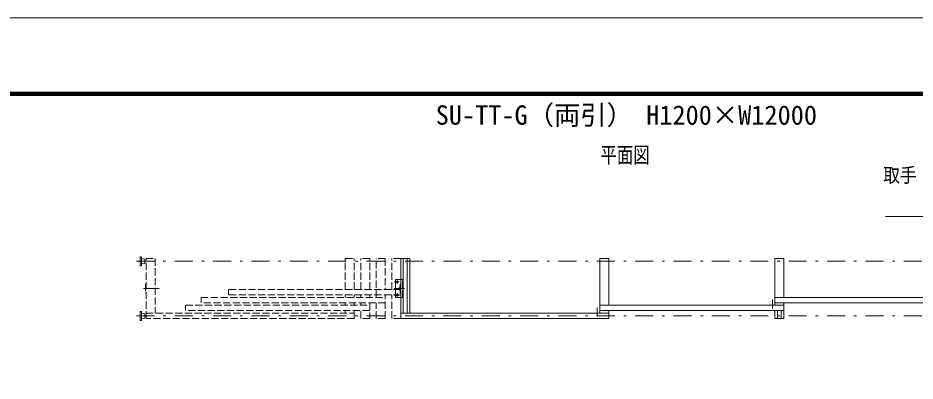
# Model space of a CAD drawing. Units: millimetres, scale not verified. Extents: x -11880 to 11880, y -8400 to 8400.
# Drawn here: x -7991 to -486, y 5365 to 8400 of the extents above; entities that cross this region are included whole.
import ezdxf
from ezdxf.enums import TextEntityAlignment as Align

# ---------------------------------------------------------------- set-up
doc = ezdxf.new("R2010")
doc.units = ezdxf.units.MM
doc.header["$LTSCALE"] = 30
doc.linetypes.add('USER1', pattern=[10.7, 5, -2.5, 0.7, -2.5])
doc.linetypes.add('USER2', pattern=[2.7, 2, -0.7])
for name, color, linetype, lineweight in [('0-0_D-TTL', 7, 'Continuous', 18), ('0-1_軸線', 6, 'USER1', 18), ('0-2_01', 4, 'Continuous', 18), ('0-3_外形線', 7, 'Continuous', 18), ('0-4_隠れ線', 4, 'USER2', 18), ('0-9_寸法線', 3, 'Continuous', 18)]:
    doc.layers.add(name, color=color, linetype=linetype, lineweight=lineweight)
doc.layers.add('0-8_文字', color=254, linetype='Continuous')
doc.layers.add('0-C_文字3', color=254, linetype='Continuous')
doc.styles.add('ＭＳ ゴシック', font='')
doc.styles.get('ＭＳ ゴシック').set_extended_font_data('MS Gothic')

# ---------------------------------------------------------------- blocks, each defined once
blk = doc.blocks.new('S159')
at = {"layer": '0-9_寸法線'}
for points in [[(15627976.5, -15250931.3), (15676914.9, -15250931.3), (15684859.8, -15265924.3), (15686264.6, -15268575.1)], [(15684418, -15266158.4), (15686264.6, -15268575.1), (15685301.7, -15265690.2)]]:
    blk.add_lwpolyline(points, dxfattribs=at)
at = {"layer": '0-9_寸法線', "color": 254, "style": 'ＭＳ ゴシック'}
for s, width, p in [('取手（内側）φ25×300L', 0.85, (15627400.5, -15243440.7)), ('SUS304 ＃400', 1.1, (15641915.7, -15249740.7))]:
    blk.add_text(s, height=3637, dxfattribs=dict(at, width=width)).set_placement(p, align=Align.BOTTOM_LEFT)

msp = doc.modelspace()

# ---------------------------------------------------------------- linework, layer by layer
at = {"layer": '0-0_D-TTL'}
for points in [[(-11879.83, -8399.88), (11880.17, -8399.88), (11880.17, 8400.12), (-11879.83, 8400.12)], [(-11116.11, 7779.54), (11116.46, 7779.54), (11116.46, -7777.6), (-11116.11, -7777.6)], [(-11109.04, 7772.47), (11109.39, 7772.47), (11109.39, -7770.53), (-11109.04, -7770.53)], [(-11101.97, 7765.4), (11102.32, 7765.4), (11102.32, -7763.46), (-11101.97, -7763.46)], [(-11094.9, 7758.33), (11095.24, 7758.33), (11095.24, -7756.38), (-11094.9, -7756.38)], [(-11087.83, 7751.26), (11088.17, 7751.26), (11088.17, -7749.31), (-11087.83, -7749.31)]]:
    msp.add_lwpolyline(points, close=True, dxfattribs=at)
at = {"layer": '0-1_軸線'}
for p, q in [((-6999.85, 6366.67), (1246.41, 6366.67)), ((-4844.79, 6193.17), (-4800.83, 6193.17)), ((-4817.59, 6177.97), (-4817.59, 6213.17)), ((-4797.59, 6122.29), (-4797.59, 6154.53)), ((-6810.02, 6138.17), (-6942.12, 6138.17)), ((-4844.79, 6138.17), (-4758.09, 6138.17)), ((-4844.79, 6083.17), (-4800.83, 6083.17)), ((-4817.59, 6063.17), (-4817.59, 6098.85)), ((-1679.59, 5969.95), (-1679.59, 6045.57)), ((-3144.59, 5904.95), (-3144.59, 5980.57)), ((-6999.85, 5909.67), (1246.41, 5909.67))]:
    msp.add_line(p, q, dxfattribs=at)
at = {"layer": '0-2_01', "color": 7}
for p, q in [((-6956.59, 6404.17), (-6968.59, 6404.17)), ((-6956.59, 6391.67), (-6956.59, 6404.17)), ((-6956.59, 6391.67), (-6956.59, 6341.67)), ((-6929.59, 6384.67), (-6956.59, 6389.67)), ((-6929.59, 6348.67), (-6929.59, 6384.67)), ((-6956.59, 6343.67), (-6929.59, 6348.67)), ((-6956.59, 5932.67), (-6929.59, 5927.67)), ((-1658.59, 5888.17), (-1658.59, 5953.17))]:
    msp.add_line(p, q, dxfattribs=at)
for points in [[(-6968.59, 6404.17), (-6968.59, 6329.17), (-6956.59, 6329.17), (-6956.59, 6341.67)], [(-6929.59, 5927.67), (-6929.59, 5891.67), (-6956.59, 5886.67)]]:
    msp.add_lwpolyline(points, dxfattribs=at)
msp.add_lwpolyline([(-6956.59, 5884.67), (-6956.59, 5934.67), (-6956.59, 5947.17), (-6968.59, 5947.17), (-6968.59, 5872.17), (-6956.59, 5872.17)], close=True, dxfattribs=at)
at = {"layer": '0-3_外形線'}
for p, q in [((-4788.59, 5888.17), (-4788.59, 6388.17)), ((-4788.59, 6388.17), (-4713.59, 6388.17)), ((-4767.09, 6388.17), (-4767.09, 5933.17)), ((-4735.09, 6388.17), (-4735.09, 5933.17)), ((-4713.59, 6388.17), (-4713.59, 5933.17)), ((-3123.59, 5933.17), (-3123.59, 6388.17)), ((-3048.59, 6388.17), (-3123.59, 6388.17)), ((-3048.59, 5998.17), (-3048.59, 6388.17)), ((-1583.59, 6388.17), (-1658.59, 6388.17)), ((-1658.59, 6388.17), (-1658.59, 5998.17)), ((-1583.59, 6063.17), (-1583.59, 6388.17)), ((-4832.59, 6213.17), (-4788.59, 6213.17)), ((-4832.59, 6063.17), (-4832.59, 6213.17)), ((-4832.59, 6063.17), (-4788.59, 6063.17)), ((-118.59, 6063.17), (-1658.59, 6063.17)), ((-118.59, 6018.17), (-1658.59, 6018.17)), ((-1583.59, 5888.17), (-1583.59, 6018.17)), ((-4788.59, 5933.17), (-3048.59, 5933.17)), ((-1583.59, 5998.17), (-3123.59, 5998.17)), ((-1583.59, 5953.17), (-3123.59, 5953.17)), ((-3048.59, 5953.17), (-3048.59, 5888.17)), ((-1637.09, 5953.17), (-1637.09, 5888.17)), ((-1605.09, 5953.17), (-1605.09, 5888.17)), ((-3048.59, 5888.17), (-4788.59, 5888.17)), ((-1583.59, 5888.17), (-1658.59, 5888.17))]:
    msp.add_line(p, q, dxfattribs=at)
msp.add_lwpolyline([(-4788.59, 6175.67), (-4794.59, 6175.67), (-4794.59, 6100.67), (-4788.59, 6100.67)], dxfattribs=at)
for centre in [(-4817.59, 6193.17), (-4817.59, 6083.17), (-4797.59, 6138.17)]:
    msp.add_circle(centre, 6.5, dxfattribs=at)
at = {"layer": '0-4_隠れ線'}
for p, q in [((-6918.59, 5888.17), (-6918.59, 6388.17)), ((-6918.59, 6388.17), (-6843.59, 6388.17)), ((-6843.59, 6388.17), (-6843.59, 5933.17)), ((-5253.59, 6130.17), (-5253.59, 6388.17)), ((-5253.59, 6388.17), (-5178.59, 6388.17)), ((-5178.59, 6130.17), (-5178.59, 6388.17)), ((-5123.59, 6130.17), (-5123.59, 6388.17)), ((-5048.59, 6388.17), (-5123.59, 6388.17)), ((-5048.59, 6130.17), (-5048.59, 6388.17)), ((-4993.59, 6063.17), (-4993.59, 6388.17)), ((-4918.59, 6388.17), (-4993.59, 6388.17)), ((-4918.59, 6388.17), (-4918.59, 6130.17)), ((-4863.59, 6130.17), (-4863.59, 6388.17)), ((-4788.59, 6388.17), (-4863.59, 6388.17)), ((-4788.59, 6213.17), (-4767.59, 6213.17)), ((-4773.59, 6063.17), (-4773.59, 6213.17)), ((-4767.59, 6063.17), (-4767.59, 6213.17)), ((-6918.59, 6100.67), (-6924.59, 6100.67)), ((-4788.59, 6130.17), (-6228.59, 6130.17)), ((-6228.59, 6130.17), (-6228.59, 6085.17)), ((-4788.59, 6085.17), (-6228.59, 6085.17)), ((-5253.59, 6063.17), (-5253.59, 6085.17)), ((-5178.59, 6063.17), (-5178.59, 6085.17)), ((-5123.59, 6063.17), (-5123.59, 6085.17)), ((-5048.59, 6063.17), (-5048.59, 6085.17)), ((-4918.59, 5888.17), (-4918.59, 6085.17)), ((-4863.59, 5888.17), (-4863.59, 6085.17)), ((-6458.59, 6063.17), (-4918.59, 6063.17)), ((-6458.59, 6018.17), (-6458.59, 6063.17)), ((-4918.59, 6018.17), (-6458.59, 6018.17)), ((-5253.59, 5998.17), (-5253.59, 6018.17)), ((-5178.59, 5998.17), (-5178.59, 6018.17)), ((-5123.59, 5998.17), (-5123.59, 6018.17)), ((-5048.59, 6018.17), (-5048.59, 5888.17)), ((-4993.59, 5888.17), (-4993.59, 6018.17)), ((-4788.59, 6063.17), (-4767.59, 6063.17)), ((-6918.59, 5933.17), (-5178.59, 5933.17)), ((-6588.59, 5998.17), (-5048.59, 5998.17)), ((-6588.59, 5953.17), (-6588.59, 5998.17)), ((-5048.59, 5953.17), (-6588.59, 5953.17)), ((-5253.59, 5933.17), (-5253.59, 5953.17)), ((-5178.59, 5888.17), (-5178.59, 5953.17)), ((-5123.59, 5888.17), (-5123.59, 5953.17)), ((-5178.59, 5888.17), (-6918.59, 5888.17)), ((-5048.59, 5888.17), (-5123.59, 5888.17)), ((-4918.59, 5888.17), (-4993.59, 5888.17)), ((-4788.59, 5888.17), (-4863.59, 5888.17))]:
    msp.add_line(p, q, dxfattribs=at)
msp.add_lwpolyline([(-6918.59, 6175.67), (-6924.59, 6175.67), (-6924.59, 6100.67)], dxfattribs=at)

# ---------------------------------------------------------------- block references
at = {"layer": '0-9_寸法線', "xscale": 0.03333333, "yscale": 0.03333333}
msp.add_blockref('S159', (-521665.77, 515104.06), dxfattribs=at)

# ---------------------------------------------------------------- texts
at = {"layer": '0-8_文字', "style": 'ＭＳ ゴシック', "width": 0.75}
msp.add_text('平面図', height=134.6, dxfattribs=at).set_placement((-3118.74, 7147.5), align=Align.BOTTOM_LEFT)
at = {"layer": '0-C_文字3', "style": 'ＭＳ ゴシック'}
msp.add_text('SU-TT-G（両引） H1200×W12000', height=161.6, dxfattribs=at).set_placement((-4496.36, 7459.24), align=Align.BOTTOM_LEFT)

doc.saveas('drawing.dxf')
